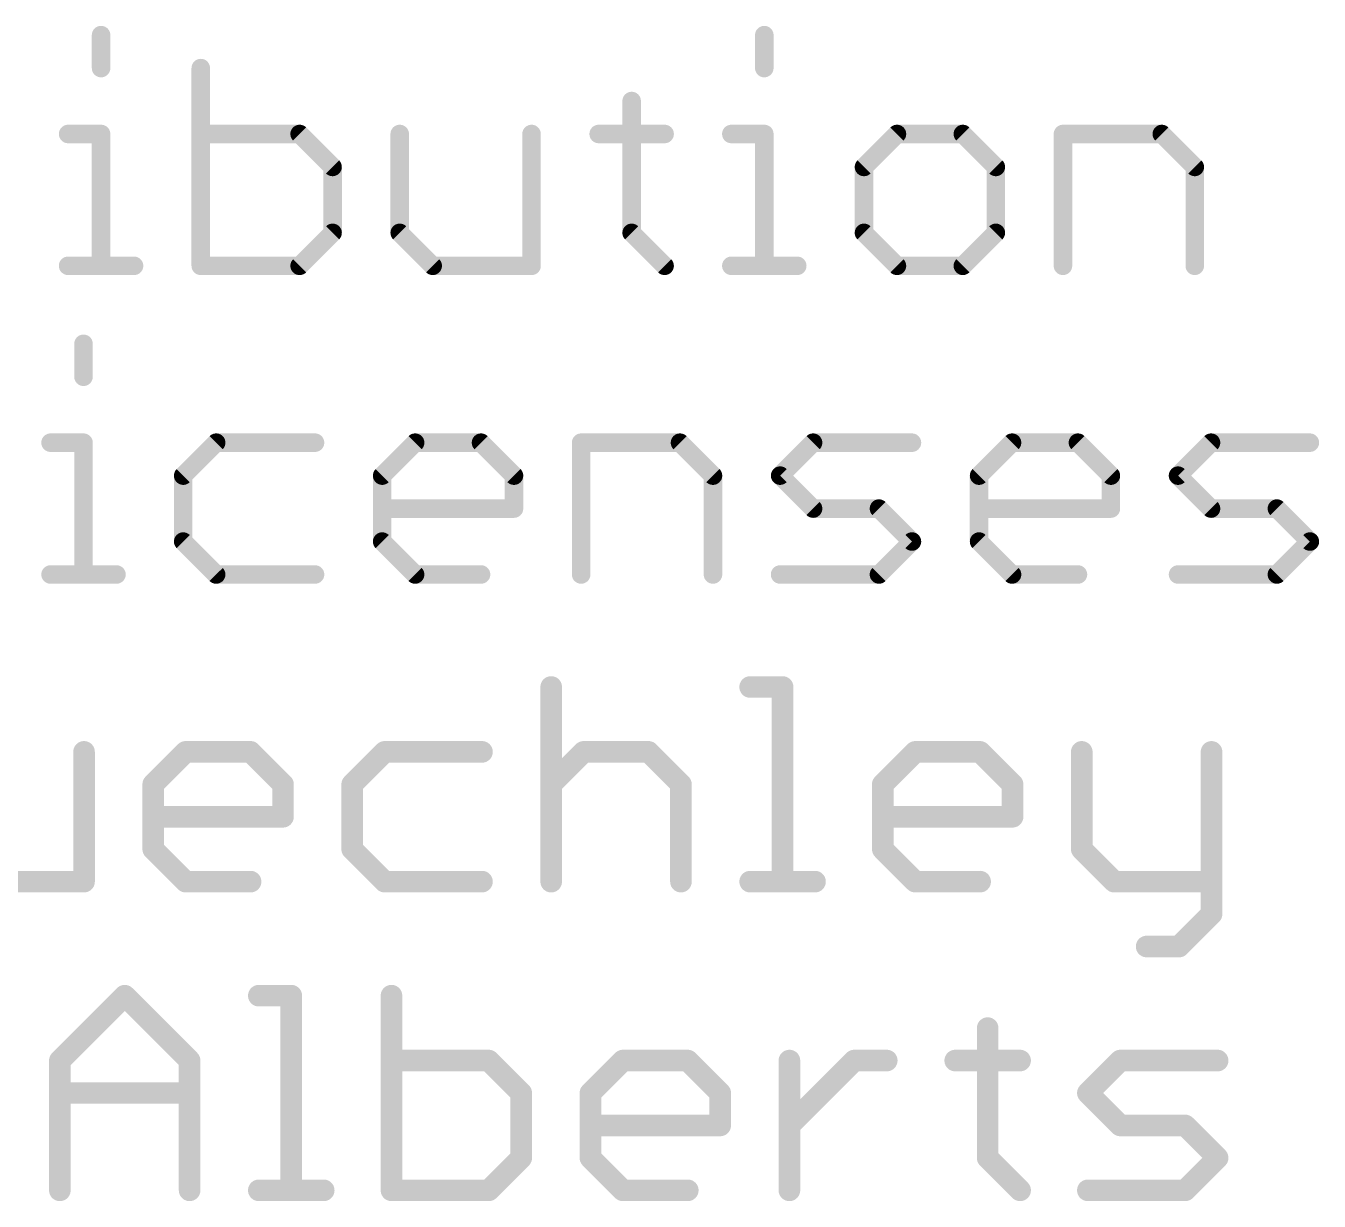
# Model space of a CAD drawing. Extents: x -119 to 11, y -11 to 11.
# Drawn here: x -58.08 to -47.44, y -2.54 to 7.13 of the extents above; entities that cross this region are included whole.
import ezdxf

# ---------------------------------------------------------------- set-up
doc = ezdxf.new("R2010")
doc.units = 0
doc.layers.add('51', color=53, linetype='CONTINUOUS')

msp = doc.modelspace()

# ---------------------------------------------------------------- linework, layer by layer
at = {"layer": '51'}
for points, const_width in [([(-57.4603, 7.0544), (-57.4603, 6.7832)], 0.1524), ([(-52.0031, 7.0544), (-52.0031, 6.7832)], 0.1524), ([(-56.6401, 6.7832), (-56.6401, 5.1562)], 0.1524), ([(-53.0946, 6.512), (-53.0946, 5.4274)], 0.1524), ([(-57.7315, 6.2409), (-57.4603, 6.2409)], 0.1524), ([(-57.4603, 6.2409), (-57.4603, 5.1562)], 0.1524), ([(-55.8266, 6.2409), (-56.6401, 6.2409)], 0.1524), ([(-55.5554, 5.9697), (-55.8266, 6.2409)], 0.1524), ([(-55.0029, 6.2409), (-55.0029, 5.4274)], 0.1524), ([(-53.9182, 5.1562), (-53.9182, 6.2409)], 0.1524), ([(-53.3657, 6.2409), (-52.8234, 6.2409)], 0.1524), ([(-52.2743, 6.2409), (-52.0031, 6.2409)], 0.1524), ([(-52.0031, 6.2409), (-52.0031, 5.1562)], 0.1524), ([(-50.9117, 6.2409), (-51.1829, 5.9697)], 0.1524), ([(-50.3694, 6.2409), (-50.9117, 6.2409)], 0.1524), ([(-50.0982, 5.9697), (-50.3694, 6.2409)], 0.1524), ([(-49.5457, 5.1562), (-49.5457, 6.2409)], 0.1524), ([(-49.5457, 6.2409), (-48.7322, 6.2409)], 0.1524), ([(-48.7322, 6.2409), (-48.4611, 5.9697)], 0.1524), ([(-55.5554, 5.4274), (-55.5554, 5.9697)], 0.1524), ([(-51.1829, 5.9697), (-51.1829, 5.4274)], 0.1524), ([(-50.0982, 5.4274), (-50.0982, 5.9697)], 0.1524), ([(-48.4611, 5.9697), (-48.4611, 5.1562)], 0.1524), ([(-55.8266, 5.1562), (-55.5554, 5.4274)], 0.1524), ([(-55.0029, 5.4274), (-54.7317, 5.1562)], 0.1524), ([(-53.0946, 5.4274), (-52.8234, 5.1562)], 0.1524), ([(-51.1829, 5.4274), (-50.9117, 5.1562)], 0.1524), ([(-50.3694, 5.1562), (-50.0982, 5.4274)], 0.1524), ([(-57.7315, 5.1562), (-57.1892, 5.1562)], 0.1524), ([(-56.6401, 5.1562), (-55.8266, 5.1562)], 0.1524), ([(-54.7317, 5.1562), (-53.9182, 5.1562)], 0.1524), ([(-52.2743, 5.1562), (-51.732, 5.1562)], 0.1524), ([(-50.9117, 5.1562), (-50.3694, 5.1562)], 0.1524), ([(-57.6048, 4.5144), (-57.6048, 4.2432)], 0.1524), ([(-57.876, 3.7009), (-57.6048, 3.7009)], 0.1524), ([(-57.6048, 3.7009), (-57.6048, 2.6162)], 0.1524), ([(-56.5134, 3.7009), (-56.7845, 3.4297)], 0.1524), ([(-55.6999, 3.7009), (-56.5134, 3.7009)], 0.1524), ([(-55.1474, 3.4297), (-54.8762, 3.7009)], 0.1524), ([(-54.8762, 3.7009), (-54.3339, 3.7009)], 0.1524), ([(-54.3339, 3.7009), (-54.0627, 3.4297)], 0.1524), ([(-53.5102, 2.6162), (-53.5102, 3.7009)], 0.1524), ([(-53.5102, 3.7009), (-52.6967, 3.7009)], 0.1524), ([(-52.6967, 3.7009), (-52.4255, 3.4297)], 0.1524), ([(-51.873, 3.4297), (-51.6019, 3.7009)], 0.1524), ([(-51.6019, 3.7009), (-50.7884, 3.7009)], 0.1524), ([(-50.2359, 3.4297), (-49.9647, 3.7009)], 0.1524), ([(-49.9647, 3.7009), (-49.4224, 3.7009)], 0.1524), ([(-49.4224, 3.7009), (-49.1512, 3.4297)], 0.1524), ([(-48.5987, 3.4297), (-48.3276, 3.7009)], 0.1524), ([(-48.3276, 3.7009), (-47.5141, 3.7009)], 0.1524), ([(-56.7845, 3.4297), (-56.7845, 2.8874)], 0.1524), ([(-55.1474, 2.8874), (-55.1474, 3.4297)], 0.1524), ([(-54.0627, 3.4297), (-54.0627, 3.1585)], 0.1524), ([(-52.4255, 3.4297), (-52.4255, 2.6162)], 0.1524), ([(-51.6019, 3.1585), (-51.873, 3.4297)], 0.1524), ([(-50.2359, 2.8874), (-50.2359, 3.4297)], 0.1524), ([(-49.1512, 3.4297), (-49.1512, 3.1585)], 0.1524), ([(-48.3276, 3.1585), (-48.5987, 3.4297)], 0.1524), ([(-54.0627, 3.1585), (-55.1474, 3.1585)], 0.1524), ([(-51.0596, 3.1585), (-51.6019, 3.1585)], 0.1524), ([(-50.7884, 2.8874), (-51.0596, 3.1585)], 0.1524), ([(-49.1512, 3.1585), (-50.2359, 3.1585)], 0.1524), ([(-47.7852, 3.1585), (-48.3276, 3.1585)], 0.1524), ([(-47.5141, 2.8874), (-47.7852, 3.1585)], 0.1524), ([(-56.7845, 2.8874), (-56.5134, 2.6162)], 0.1524), ([(-54.8762, 2.6162), (-55.1474, 2.8874)], 0.1524), ([(-51.0596, 2.6162), (-50.7884, 2.8874)], 0.1524), ([(-49.9647, 2.6162), (-50.2359, 2.8874)], 0.1524), ([(-47.7852, 2.6162), (-47.5141, 2.8874)], 0.1524), ([(-57.876, 2.6162), (-57.3336, 2.6162)], 0.1524), ([(-56.5134, 2.6162), (-55.6999, 2.6162)], 0.1524), ([(-54.3339, 2.6162), (-54.8762, 2.6162)], 0.1524), ([(-51.873, 2.6162), (-51.0596, 2.6162)], 0.1524), ([(-49.4224, 2.6162), (-49.9647, 2.6162)], 0.1524), ([(-48.5987, 2.6162), (-47.7852, 2.6162)], 0.1524), ([(-53.7567, 1.6905), (-53.7567, 0.0889)], 0.1778), ([(-52.1195, 1.6905), (-51.8526, 1.6905)], 0.1778), ([(-51.8526, 1.6905), (-51.8526, 0.0889)], 0.1778), ([(-57.6005, 0.0889), (-57.6005, 1.1566)], 0.1778), ([(-57.031, 0.8897), (-56.7641, 1.1566)], 0.1778), ([(-56.7641, 1.1566), (-56.2302, 1.1566)], 0.1778), ([(-56.2302, 1.1566), (-55.9633, 0.8897)], 0.1778), ([(-55.1269, 1.1566), (-55.3939, 0.8897)], 0.1778), ([(-54.3261, 1.1566), (-55.1269, 1.1566)], 0.1778), ([(-53.7567, 0.8897), (-53.4898, 1.1566)], 0.1778), ([(-53.4898, 1.1566), (-52.9559, 1.1566)], 0.1778), ([(-52.9559, 1.1566), (-52.689, 0.8897)], 0.1778), ([(-51.0281, 0.8897), (-50.7612, 1.1566)], 0.1778), ([(-50.7612, 1.1566), (-50.2273, 1.1566)], 0.1778), ([(-50.2273, 1.1566), (-49.9604, 0.8897)], 0.1778), ([(-49.3909, 1.1566), (-49.3909, 0.3558)], 0.1778), ([(-48.3232, 1.1566), (-48.3232, -0.178)], 0.1778), ([(-57.031, 0.3558), (-57.031, 0.8897)], 0.1778), ([(-55.9633, 0.8897), (-55.9633, 0.6228)], 0.1778), ([(-55.3939, 0.8897), (-55.3939, 0.3558)], 0.1778), ([(-52.689, 0.8897), (-52.689, 0.0889)], 0.1778), ([(-51.0281, 0.3558), (-51.0281, 0.8897)], 0.1778), ([(-49.9604, 0.8897), (-49.9604, 0.6228)], 0.1778), ([(-55.9633, 0.6228), (-57.031, 0.6228)], 0.1778), ([(-49.9604, 0.6228), (-51.0281, 0.6228)], 0.1778), ([(-56.7641, 0.0889), (-57.031, 0.3558)], 0.1778), ([(-55.3939, 0.3558), (-55.1269, 0.0889)], 0.1778), ([(-50.7612, 0.0889), (-51.0281, 0.3558)], 0.1778), ([(-49.3909, 0.3558), (-49.124, 0.0889)], 0.1778), ([(-58.4012, 0.0889), (-57.6005, 0.0889)], 0.1778), ([(-56.2302, 0.0889), (-56.7641, 0.0889)], 0.1778), ([(-55.1269, 0.0889), (-54.3261, 0.0889)], 0.1778), ([(-52.1195, 0.0889), (-51.5857, 0.0889)], 0.1778), ([(-50.2273, 0.0889), (-50.7612, 0.0889)], 0.1778), ([(-49.124, 0.0889), (-48.3232, 0.0889)], 0.1778), ([(-48.3232, -0.178), (-48.5902, -0.445)], 0.1778), ([(-48.5902, -0.445), (-48.8571, -0.445)], 0.1778), ([(-57.7994, -1.3834), (-57.2656, -0.8495)], 0.1778), ([(-57.2656, -0.8495), (-56.7317, -1.3834)], 0.1778), ([(-56.1623, -0.8495), (-55.8953, -0.8495)], 0.1778), ([(-55.8953, -0.8495), (-55.8953, -2.4511)], 0.1778), ([(-55.0708, -0.8495), (-55.0708, -2.4511)], 0.1778), ([(-50.1653, -1.1165), (-50.1653, -2.1842)], 0.1778), ([(-57.7994, -2.4511), (-57.7994, -1.3834)], 0.1778), ([(-56.7317, -1.3834), (-56.7317, -2.4511)], 0.1778), ([(-54.2701, -1.3834), (-55.0708, -1.3834)], 0.1778), ([(-54.0031, -1.6503), (-54.2701, -1.3834)], 0.1778), ([(-53.4337, -1.6503), (-53.1668, -1.3834)], 0.1778), ([(-53.1668, -1.3834), (-52.6329, -1.3834)], 0.1778), ([(-52.6329, -1.3834), (-52.366, -1.6503)], 0.1778), ([(-51.7965, -2.4511), (-51.7965, -1.3834)], 0.1778), ([(-51.7965, -1.9172), (-51.2627, -1.3834)], 0.1778), ([(-51.2627, -1.3834), (-50.9957, -1.3834)], 0.1778), ([(-50.4322, -1.3834), (-49.8984, -1.3834)], 0.1778), ([(-49.3408, -1.6503), (-49.0739, -1.3834)], 0.1778), ([(-49.0739, -1.3834), (-48.2731, -1.3834)], 0.1778), ([(-57.7994, -1.6503), (-56.7317, -1.6503)], 0.1778), ([(-54.0031, -2.1842), (-54.0031, -1.6503)], 0.1778), ([(-53.4337, -2.1842), (-53.4337, -1.6503)], 0.1778), ([(-52.366, -1.6503), (-52.366, -1.9172)], 0.1778), ([(-49.0739, -1.9172), (-49.3408, -1.6503)], 0.1778), ([(-52.366, -1.9172), (-53.4337, -1.9172)], 0.1778), ([(-48.54, -1.9172), (-49.0739, -1.9172)], 0.1778), ([(-48.2731, -2.1842), (-48.54, -1.9172)], 0.1778), ([(-54.2701, -2.4511), (-54.0031, -2.1842)], 0.1778), ([(-53.1668, -2.4511), (-53.4337, -2.1842)], 0.1778), ([(-50.1653, -2.1842), (-49.8984, -2.4511)], 0.1778), ([(-48.54, -2.4511), (-48.2731, -2.1842)], 0.1778), ([(-56.1623, -2.4511), (-55.6284, -2.4511)], 0.1778), ([(-55.0708, -2.4511), (-54.2701, -2.4511)], 0.1778), ([(-52.6329, -2.4511), (-53.1668, -2.4511)], 0.1778), ([(-49.3408, -2.4511), (-48.54, -2.4511)], 0.1778)]:
    msp.add_lwpolyline(points, dxfattribs=dict(at, const_width=const_width))
for points, const_width in [([(-57.4222, 7.0544, 1), (-57.4984, 7.0544)], 0.0762), ([(-51.965, 7.0544, 1), (-52.0412, 7.0544)], 0.0762), ([(-57.4984, 6.7832, 1), (-57.4222, 6.7832)], 0.0762), ([(-56.602, 6.7832, 1), (-56.6782, 6.7832)], 0.0762), ([(-52.0412, 6.7832, 1), (-51.965, 6.7832)], 0.0762), ([(-53.0565, 6.512, 1), (-53.1327, 6.512)], 0.0762), ([(-57.7315, 6.279, 1), (-57.7315, 6.2028)], 0.0762), ([(-57.4222, 6.2409, 1), (-57.4984, 6.2409)], 0.0762), ([(-57.4603, 6.2028, 1), (-57.4603, 6.279)], 0.0762), ([(-56.6401, 6.279, 1), (-56.6401, 6.2028)], 0.0762), ([(-55.7996, 6.2678, 1), (-55.8535, 6.2139)], 0.0762), ([(-55.8266, 6.2028, 1), (-55.8266, 6.279)], 0.0762), ([(-54.9648, 6.2409, 1), (-55.041, 6.2409)], 0.0762), ([(-53.8801, 6.2409, 1), (-53.9563, 6.2409)], 0.0762), ([(-53.3657, 6.279, 1), (-53.3657, 6.2028)], 0.0762), ([(-52.8234, 6.2028, 1), (-52.8234, 6.279)], 0.0762), ([(-52.2743, 6.279, 1), (-52.2743, 6.2028)], 0.0762), ([(-51.965, 6.2409, 1), (-52.0412, 6.2409)], 0.0762), ([(-52.0031, 6.2028, 1), (-52.0031, 6.279)], 0.0762), ([(-50.9117, 6.279, 1), (-50.9117, 6.2028)], 0.0762), ([(-50.8848, 6.2139, 1), (-50.9387, 6.2678)], 0.0762), ([(-50.3424, 6.2678, 1), (-50.3963, 6.2139)], 0.0762), ([(-50.3694, 6.2028, 1), (-50.3694, 6.279)], 0.0762), ([(-49.5076, 6.2409, 1), (-49.5838, 6.2409)], 0.0762), ([(-49.5457, 6.279, 1), (-49.5457, 6.2028)], 0.0762), ([(-48.7053, 6.2678, 1), (-48.7592, 6.2139)], 0.0762), ([(-48.7322, 6.2028, 1), (-48.7322, 6.279)], 0.0762), ([(-55.5173, 5.9697, 1), (-55.5935, 5.9697)], 0.0762), ([(-55.5823, 5.9428, 1), (-55.5285, 5.9966)], 0.0762), ([(-51.1448, 5.9697, 1), (-51.221, 5.9697)], 0.0762), ([(-51.2098, 5.9966, 1), (-51.1559, 5.9428)], 0.0762), ([(-50.0601, 5.9697, 1), (-50.1363, 5.9697)], 0.0762), ([(-50.1252, 5.9428, 1), (-50.0713, 5.9966)], 0.0762), ([(-48.423, 5.9697, 1), (-48.4992, 5.9697)], 0.0762), ([(-48.488, 5.9428, 1), (-48.4341, 5.9966)], 0.0762), ([(-55.5935, 5.4274, 1), (-55.5173, 5.4274)], 0.0762), ([(-55.5285, 5.4004, 1), (-55.5823, 5.4543)], 0.0762), ([(-54.976, 5.4543, 1), (-55.0298, 5.4004)], 0.0762), ([(-55.041, 5.4274, 1), (-54.9648, 5.4274)], 0.0762), ([(-53.0676, 5.4543, 1), (-53.1215, 5.4004)], 0.0762), ([(-53.1327, 5.4274, 1), (-53.0565, 5.4274)], 0.0762), ([(-51.1559, 5.4543, 1), (-51.2098, 5.4004)], 0.0762), ([(-51.221, 5.4274, 1), (-51.1448, 5.4274)], 0.0762), ([(-50.1363, 5.4274, 1), (-50.0601, 5.4274)], 0.0762), ([(-50.0713, 5.4004, 1), (-50.1252, 5.4543)], 0.0762), ([(-57.7315, 5.1943, 1), (-57.7315, 5.1181)], 0.0762), ([(-57.1892, 5.1181, 1), (-57.1892, 5.1943)], 0.0762), ([(-56.6401, 5.1943, 1), (-56.6401, 5.1181)], 0.0762), ([(-55.8535, 5.1831, 1), (-55.7996, 5.1293)], 0.0762), ([(-55.8266, 5.1181, 1), (-55.8266, 5.1943)], 0.0762), ([(-54.7317, 5.1943, 1), (-54.7317, 5.1181)], 0.0762), ([(-54.7587, 5.1293, 1), (-54.7048, 5.1831)], 0.0762), ([(-53.9182, 5.1181, 1), (-53.9182, 5.1943)], 0.0762), ([(-52.8504, 5.1293, 1), (-52.7965, 5.1831)], 0.0762), ([(-52.2743, 5.1943, 1), (-52.2743, 5.1181)], 0.0762), ([(-51.732, 5.1181, 1), (-51.732, 5.1943)], 0.0762), ([(-50.9117, 5.1943, 1), (-50.9117, 5.1181)], 0.0762), ([(-50.9387, 5.1293, 1), (-50.8848, 5.1831)], 0.0762), ([(-50.3963, 5.1831, 1), (-50.3424, 5.1293)], 0.0762), ([(-50.3694, 5.1181, 1), (-50.3694, 5.1943)], 0.0762), ([(-57.4984, 5.1562, 1), (-57.4222, 5.1562)], 0.0762), ([(-56.6782, 5.1562, 1), (-56.602, 5.1562)], 0.0762), ([(-53.9563, 5.1562, 1), (-53.8801, 5.1562)], 0.0762), ([(-52.0412, 5.1562, 1), (-51.965, 5.1562)], 0.0762), ([(-49.5838, 5.1562, 1), (-49.5076, 5.1562)], 0.0762), ([(-48.4992, 5.1562, 1), (-48.423, 5.1562)], 0.0762), ([(-57.5667, 4.5144, 1), (-57.6429, 4.5144)], 0.0762), ([(-57.6429, 4.2432, 1), (-57.5667, 4.2432)], 0.0762), ([(-57.876, 3.739, 1), (-57.876, 3.6628)], 0.0762), ([(-57.5667, 3.7009, 1), (-57.6429, 3.7009)], 0.0762), ([(-57.6048, 3.6628, 1), (-57.6048, 3.739)], 0.0762), ([(-56.5134, 3.739, 1), (-56.5134, 3.6628)], 0.0762), ([(-56.4864, 3.6739, 1), (-56.5403, 3.7278)], 0.0762), ([(-55.6999, 3.6628, 1), (-55.6999, 3.739)], 0.0762), ([(-54.8762, 3.739, 1), (-54.8762, 3.6628)], 0.0762), ([(-54.8493, 3.6739, 1), (-54.9031, 3.7278)], 0.0762), ([(-54.3069, 3.7278, 1), (-54.3608, 3.6739)], 0.0762), ([(-54.3339, 3.6628, 1), (-54.3339, 3.739)], 0.0762), ([(-53.4721, 3.7009, 1), (-53.5483, 3.7009)], 0.0762), ([(-53.5102, 3.739, 1), (-53.5102, 3.6628)], 0.0762), ([(-52.6698, 3.7278, 1), (-52.7236, 3.6739)], 0.0762), ([(-52.6967, 3.6628, 1), (-52.6967, 3.739)], 0.0762), ([(-51.6019, 3.739, 1), (-51.6019, 3.6628)], 0.0762), ([(-51.5749, 3.6739, 1), (-51.6288, 3.7278)], 0.0762), ([(-50.7884, 3.6628, 1), (-50.7884, 3.739)], 0.0762), ([(-49.9647, 3.739, 1), (-49.9647, 3.6628)], 0.0762), ([(-49.9378, 3.6739, 1), (-49.9917, 3.7278)], 0.0762), ([(-49.3955, 3.7278, 1), (-49.4493, 3.6739)], 0.0762), ([(-49.4224, 3.6628, 1), (-49.4224, 3.739)], 0.0762), ([(-48.3276, 3.739, 1), (-48.3276, 3.6628)], 0.0762), ([(-48.3006, 3.6739, 1), (-48.3545, 3.7278)], 0.0762), ([(-47.5141, 3.6628, 1), (-47.5141, 3.739)], 0.0762), ([(-56.7464, 3.4297, 1), (-56.8226, 3.4297)], 0.0762), ([(-56.8115, 3.4566, 1), (-56.7576, 3.4028)], 0.0762), ([(-55.1093, 3.4297, 1), (-55.1855, 3.4297)], 0.0762), ([(-55.1743, 3.4566, 1), (-55.1204, 3.4028)], 0.0762), ([(-54.0246, 3.4297, 1), (-54.1008, 3.4297)], 0.0762), ([(-54.0896, 3.4028, 1), (-54.0358, 3.4566)], 0.0762), ([(-52.3874, 3.4297, 1), (-52.4636, 3.4297)], 0.0762), ([(-52.4525, 3.4028, 1), (-52.3986, 3.4566)], 0.0762), ([(-51.8461, 3.4566, 1), (-51.9, 3.4028)], 0.0762), ([(-51.9, 3.4566, 1), (-51.8461, 3.4028)], 0.0762), ([(-50.1978, 3.4297, 1), (-50.274, 3.4297)], 0.0762), ([(-50.2628, 3.4566, 1), (-50.2089, 3.4028)], 0.0762), ([(-49.1131, 3.4297, 1), (-49.1893, 3.4297)], 0.0762), ([(-49.1782, 3.4028, 1), (-49.1243, 3.4566)], 0.0762), ([(-48.5718, 3.4566, 1), (-48.6257, 3.4028)], 0.0762), ([(-48.6257, 3.4566, 1), (-48.5718, 3.4028)], 0.0762), ([(-55.1474, 3.1966, 1), (-55.1474, 3.1204)], 0.0762), ([(-54.1008, 3.1585, 1), (-54.0246, 3.1585)], 0.0762), ([(-54.0627, 3.1204, 1), (-54.0627, 3.1966)], 0.0762), ([(-51.6019, 3.1966, 1), (-51.6019, 3.1204)], 0.0762), ([(-51.6288, 3.1316, 1), (-51.5749, 3.1855)], 0.0762), ([(-51.0326, 3.1855, 1), (-51.0865, 3.1316)], 0.0762), ([(-51.0596, 3.1204, 1), (-51.0596, 3.1966)], 0.0762), ([(-50.2359, 3.1966, 1), (-50.2359, 3.1204)], 0.0762), ([(-49.1893, 3.1585, 1), (-49.1131, 3.1585)], 0.0762), ([(-49.1512, 3.1204, 1), (-49.1512, 3.1966)], 0.0762), ([(-48.3276, 3.1966, 1), (-48.3276, 3.1204)], 0.0762), ([(-48.3545, 3.1316, 1), (-48.3006, 3.1855)], 0.0762), ([(-47.7583, 3.1855, 1), (-47.8122, 3.1316)], 0.0762), ([(-47.7852, 3.1204, 1), (-47.7852, 3.1966)], 0.0762), ([(-56.7576, 2.9143, 1), (-56.8115, 2.8604)], 0.0762), ([(-56.8226, 2.8874, 1), (-56.7464, 2.8874)], 0.0762), ([(-55.1204, 2.9143, 1), (-55.1743, 2.8604)], 0.0762), ([(-55.1855, 2.8874, 1), (-55.1093, 2.8874)], 0.0762), ([(-50.7614, 2.8604, 1), (-50.8153, 2.9143)], 0.0762), ([(-50.8153, 2.8604, 1), (-50.7614, 2.9143)], 0.0762), ([(-50.2089, 2.9143, 1), (-50.2628, 2.8604)], 0.0762), ([(-50.274, 2.8874, 1), (-50.1978, 2.8874)], 0.0762), ([(-47.4871, 2.8604, 1), (-47.541, 2.9143)], 0.0762), ([(-47.541, 2.8604, 1), (-47.4871, 2.9143)], 0.0762), ([(-57.876, 2.6543, 1), (-57.876, 2.5781)], 0.0762), ([(-57.3336, 2.5781, 1), (-57.3336, 2.6543)], 0.0762), ([(-56.5134, 2.6543, 1), (-56.5134, 2.5781)], 0.0762), ([(-56.5403, 2.5893, 1), (-56.4864, 2.6431)], 0.0762), ([(-55.6999, 2.5781, 1), (-55.6999, 2.6543)], 0.0762), ([(-54.8762, 2.6543, 1), (-54.8762, 2.5781)], 0.0762), ([(-54.9031, 2.5893, 1), (-54.8493, 2.6431)], 0.0762), ([(-54.3339, 2.5781, 1), (-54.3339, 2.6543)], 0.0762), ([(-51.873, 2.6543, 1), (-51.873, 2.5781)], 0.0762), ([(-51.0865, 2.6431, 1), (-51.0326, 2.5893)], 0.0762), ([(-51.0596, 2.5781, 1), (-51.0596, 2.6543)], 0.0762), ([(-49.9647, 2.6543, 1), (-49.9647, 2.5781)], 0.0762), ([(-49.9917, 2.5893, 1), (-49.9378, 2.6431)], 0.0762), ([(-49.4224, 2.5781, 1), (-49.4224, 2.6543)], 0.0762), ([(-48.5987, 2.6543, 1), (-48.5987, 2.5781)], 0.0762), ([(-47.8122, 2.6431, 1), (-47.7583, 2.5893)], 0.0762), ([(-47.7852, 2.5781, 1), (-47.7852, 2.6543)], 0.0762), ([(-57.6429, 2.6162, 1), (-57.5667, 2.6162)], 0.0762), ([(-53.5483, 2.6162, 1), (-53.4721, 2.6162)], 0.0762), ([(-52.4636, 2.6162, 1), (-52.3874, 2.6162)], 0.0762), ([(-53.7122, 1.6905, 1), (-53.8011, 1.6905)], 0.0889), ([(-52.1195, 1.7349, 1), (-52.1195, 1.646)], 0.0889), ([(-51.8082, 1.6905, 1), (-51.8971, 1.6905)], 0.0889), ([(-51.8526, 1.646, 1), (-51.8526, 1.7349)], 0.0889), ([(-57.556, 1.1566, 1), (-57.6449, 1.1566)], 0.0889), ([(-56.7641, 1.2011, 1), (-56.7641, 1.1122)], 0.0889), ([(-56.7326, 1.1252, 1), (-56.7955, 1.188)], 0.0889), ([(-56.1988, 1.188, 1), (-56.2617, 1.1252)], 0.0889), ([(-56.2302, 1.1122, 1), (-56.2302, 1.2011)], 0.0889), ([(-55.1269, 1.2011, 1), (-55.1269, 1.1122)], 0.0889), ([(-55.0955, 1.1252, 1), (-55.1584, 1.188)], 0.0889), ([(-54.3261, 1.1122, 1), (-54.3261, 1.2011)], 0.0889), ([(-53.4898, 1.2011, 1), (-53.4898, 1.1122)], 0.0889), ([(-53.4583, 1.1252, 1), (-53.5212, 1.188)], 0.0889), ([(-52.9245, 1.188, 1), (-52.9873, 1.1252)], 0.0889), ([(-52.9559, 1.1122, 1), (-52.9559, 1.2011)], 0.0889), ([(-50.7612, 1.2011, 1), (-50.7612, 1.1122)], 0.0889), ([(-50.7297, 1.1252, 1), (-50.7926, 1.188)], 0.0889), ([(-50.1959, 1.188, 1), (-50.2587, 1.1252)], 0.0889), ([(-50.2273, 1.1122, 1), (-50.2273, 1.2011)], 0.0889), ([(-49.3465, 1.1566, 1), (-49.4354, 1.1566)], 0.0889), ([(-48.2788, 1.1566, 1), (-48.3677, 1.1566)], 0.0889), ([(-56.9866, 0.8897, 1), (-57.0755, 0.8897)], 0.0889), ([(-57.0624, 0.9211, 1), (-56.9996, 0.8583)], 0.0889), ([(-55.9188, 0.8897, 1), (-56.0077, 0.8897)], 0.0889), ([(-55.9947, 0.8583, 1), (-55.9319, 0.9211)], 0.0889), ([(-55.3494, 0.8897, 1), (-55.4383, 0.8897)], 0.0889), ([(-55.4253, 0.9211, 1), (-55.3624, 0.8583)], 0.0889), ([(-53.7881, 0.9211, 1), (-53.7253, 0.8583)], 0.0889), ([(-52.6445, 0.8897, 1), (-52.7334, 0.8897)], 0.0889), ([(-52.7204, 0.8583, 1), (-52.6576, 0.9211)], 0.0889), ([(-51.0595, 0.9211, 1), (-50.9967, 0.8583)], 0.0889), ([(-50.9837, 0.8897, 1), (-51.0725, 0.8897)], 0.0889), ([(-49.9159, 0.8897, 1), (-50.0048, 0.8897)], 0.0889), ([(-49.9918, 0.8583, 1), (-49.929, 0.9211)], 0.0889), ([(-57.031, 0.6672, 1), (-57.031, 0.5783)], 0.0889), ([(-56.0077, 0.6228, 1), (-55.9188, 0.6228)], 0.0889), ([(-55.9633, 0.5783, 1), (-55.9633, 0.6672)], 0.0889), ([(-51.0281, 0.6672, 1), (-51.0281, 0.5783)], 0.0889), ([(-50.0048, 0.6228, 1), (-49.9159, 0.6228)], 0.0889), ([(-49.9604, 0.5783, 1), (-49.9604, 0.6672)], 0.0889), ([(-56.9996, 0.3873, 1), (-57.0624, 0.3244)], 0.0889), ([(-55.3624, 0.3873, 1), (-55.4253, 0.3244)], 0.0889), ([(-50.9967, 0.3873, 1), (-51.0595, 0.3244)], 0.0889), ([(-49.3595, 0.3873, 1), (-49.4224, 0.3244)], 0.0889), ([(-57.0755, 0.3558, 1), (-56.9866, 0.3558)], 0.0889), ([(-55.4383, 0.3558, 1), (-55.3494, 0.3558)], 0.0889), ([(-51.0725, 0.3558, 1), (-50.9837, 0.3558)], 0.0889), ([(-49.4354, 0.3558, 1), (-49.3465, 0.3558)], 0.0889), ([(-57.6449, 0.0889, 1), (-57.556, 0.0889)], 0.0889), ([(-57.6005, 0.0445, 1), (-57.6005, 0.1334)], 0.0889), ([(-56.7641, 0.1334, 1), (-56.7641, 0.0445)], 0.0889), ([(-56.7955, 0.0575, 1), (-56.7326, 0.1203)], 0.0889), ([(-56.2302, 0.0445, 1), (-56.2302, 0.1334)], 0.0889), ([(-55.1269, 0.1334, 1), (-55.1269, 0.0445)], 0.0889), ([(-55.1584, 0.0575, 1), (-55.0955, 0.1203)], 0.0889), ([(-54.3261, 0.0445, 1), (-54.3261, 0.1334)], 0.0889), ([(-53.8011, 0.0889, 1), (-53.7122, 0.0889)], 0.0889), ([(-52.7334, 0.0889, 1), (-52.6445, 0.0889)], 0.0889), ([(-52.1195, 0.1334, 1), (-52.1195, 0.0445)], 0.0889), ([(-51.8971, 0.0889, 1), (-51.8082, 0.0889)], 0.0889), ([(-51.5857, 0.0445, 1), (-51.5857, 0.1334)], 0.0889), ([(-50.7612, 0.1334, 1), (-50.7612, 0.0445)], 0.0889), ([(-50.7926, 0.0575, 1), (-50.7297, 0.1203)], 0.0889), ([(-50.2273, 0.0445, 1), (-50.2273, 0.1334)], 0.0889), ([(-49.124, 0.1334, 1), (-49.124, 0.0445)], 0.0889), ([(-49.1554, 0.0575, 1), (-49.0926, 0.1203)], 0.0889), ([(-48.3232, 0.0445, 1), (-48.3232, 0.1334)], 0.0889), ([(-48.2918, -0.2095, 1), (-48.3547, -0.1466)], 0.0889), ([(-48.3677, -0.178, 1), (-48.2788, -0.178)], 0.0889), ([(-48.8571, -0.4005, 1), (-48.8571, -0.4894)], 0.0889), ([(-48.6216, -0.4135, 1), (-48.5587, -0.4764)], 0.0889), ([(-48.5902, -0.4894, 1), (-48.5902, -0.4005)], 0.0889), ([(-57.2341, -0.8181, 1), (-57.297, -0.881)], 0.0889), ([(-57.2341, -0.881, 1), (-57.297, -0.8181)], 0.0889), ([(-56.1623, -0.8051, 1), (-56.1623, -0.894)], 0.0889), ([(-55.8509, -0.8495, 1), (-55.9398, -0.8495)], 0.0889), ([(-55.8953, -0.894, 1), (-55.8953, -0.8051)], 0.0889), ([(-55.0264, -0.8495, 1), (-55.1153, -0.8495)], 0.0889), ([(-50.1208, -1.1165, 1), (-50.2097, -1.1165)], 0.0889), ([(-57.755, -1.3834, 1), (-57.8439, -1.3834)], 0.0889), ([(-57.8309, -1.352, 1), (-57.768, -1.4148)], 0.0889), ([(-56.6873, -1.3834, 1), (-56.7762, -1.3834)], 0.0889), ([(-56.7631, -1.4148, 1), (-56.7003, -1.352)], 0.0889), ([(-55.0708, -1.3389, 1), (-55.0708, -1.4278)], 0.0889), ([(-54.2386, -1.352, 1), (-54.3015, -1.4148)], 0.0889), ([(-54.2701, -1.4278, 1), (-54.2701, -1.3389)], 0.0889), ([(-53.1668, -1.3389, 1), (-53.1668, -1.4278)], 0.0889), ([(-53.1353, -1.4148, 1), (-53.1982, -1.352)], 0.0889), ([(-52.6015, -1.352, 1), (-52.6643, -1.4148)], 0.0889), ([(-52.6329, -1.4278, 1), (-52.6329, -1.3389)], 0.0889), ([(-51.7521, -1.3834, 1), (-51.841, -1.3834)], 0.0889), ([(-51.2627, -1.3389, 1), (-51.2627, -1.4278)], 0.0889), ([(-51.2312, -1.4148, 1), (-51.2941, -1.352)], 0.0889), ([(-50.9957, -1.4278, 1), (-50.9957, -1.3389)], 0.0889), ([(-50.4322, -1.3389, 1), (-50.4322, -1.4278)], 0.0889), ([(-49.8984, -1.4278, 1), (-49.8984, -1.3389)], 0.0889), ([(-49.0739, -1.3389, 1), (-49.0739, -1.4278)], 0.0889), ([(-49.0424, -1.4148, 1), (-49.1053, -1.352)], 0.0889), ([(-48.2731, -1.4278, 1), (-48.2731, -1.3389)], 0.0889), ([(-57.7994, -1.6059, 1), (-57.7994, -1.6948)], 0.0889), ([(-56.7317, -1.6948, 1), (-56.7317, -1.6059)], 0.0889), ([(-53.9587, -1.6503, 1), (-54.0476, -1.6503)], 0.0889), ([(-54.0346, -1.6817, 1), (-53.9717, -1.6189)], 0.0889), ([(-53.3892, -1.6503, 1), (-53.4781, -1.6503)], 0.0889), ([(-53.4651, -1.6189, 1), (-53.4022, -1.6817)], 0.0889), ([(-52.3215, -1.6503, 1), (-52.4104, -1.6503)], 0.0889), ([(-52.3974, -1.6817, 1), (-52.3345, -1.6189)], 0.0889), ([(-49.3094, -1.6189, 1), (-49.3722, -1.6817)], 0.0889), ([(-49.3722, -1.6189, 1), (-49.3094, -1.6817)], 0.0889), ([(-53.4337, -1.8728, 1), (-53.4337, -1.9617)], 0.0889), ([(-52.4104, -1.9172, 1), (-52.3215, -1.9172)], 0.0889), ([(-52.366, -1.9617, 1), (-52.366, -1.8728)], 0.0889), ([(-51.828, -1.8858, 1), (-51.7651, -1.9487)], 0.0889), ([(-49.0739, -1.8728, 1), (-49.0739, -1.9617)], 0.0889), ([(-49.1053, -1.9487, 1), (-49.0424, -1.8858)], 0.0889), ([(-48.5086, -1.8858, 1), (-48.5714, -1.9487)], 0.0889), ([(-48.54, -1.9617, 1), (-48.54, -1.8728)], 0.0889), ([(-53.9717, -2.2156, 1), (-54.0346, -2.1527)], 0.0889), ([(-53.4022, -2.1527, 1), (-53.4651, -2.2156)], 0.0889), ([(-50.1339, -2.1527, 1), (-50.1967, -2.2156)], 0.0889), ([(-48.2416, -2.2156, 1), (-48.3045, -2.1527)], 0.0889), ([(-48.3045, -2.2156, 1), (-48.2416, -2.1527)], 0.0889), ([(-54.0476, -2.1842, 1), (-53.9587, -2.1842)], 0.0889), ([(-53.4781, -2.1842, 1), (-53.3892, -2.1842)], 0.0889), ([(-50.2097, -2.1842, 1), (-50.1208, -2.1842)], 0.0889), ([(-57.8439, -2.4511, 1), (-57.755, -2.4511)], 0.0889), ([(-56.7762, -2.4511, 1), (-56.6873, -2.4511)], 0.0889), ([(-56.1623, -2.4067, 1), (-56.1623, -2.4956)], 0.0889), ([(-55.9398, -2.4511, 1), (-55.8509, -2.4511)], 0.0889), ([(-55.6284, -2.4956, 1), (-55.6284, -2.4067)], 0.0889), ([(-55.0708, -2.4067, 1), (-55.0708, -2.4956)], 0.0889), ([(-55.1153, -2.4511, 1), (-55.0264, -2.4511)], 0.0889), ([(-54.3015, -2.4197, 1), (-54.2386, -2.4825)], 0.0889), ([(-54.2701, -2.4956, 1), (-54.2701, -2.4067)], 0.0889), ([(-53.1668, -2.4067, 1), (-53.1668, -2.4956)], 0.0889), ([(-53.1982, -2.4825, 1), (-53.1353, -2.4197)], 0.0889), ([(-52.6329, -2.4956, 1), (-52.6329, -2.4067)], 0.0889), ([(-51.841, -2.4511, 1), (-51.7521, -2.4511)], 0.0889), ([(-49.9298, -2.4825, 1), (-49.8669, -2.4197)], 0.0889), ([(-49.3408, -2.4067, 1), (-49.3408, -2.4956)], 0.0889), ([(-48.5714, -2.4197, 1), (-48.5086, -2.4825)], 0.0889), ([(-48.54, -2.4956, 1), (-48.54, -2.4067)], 0.0889)]:
    msp.add_lwpolyline(points, format="xyb", dxfattribs=dict(at, const_width=const_width))

doc.saveas('drawing.dxf')
